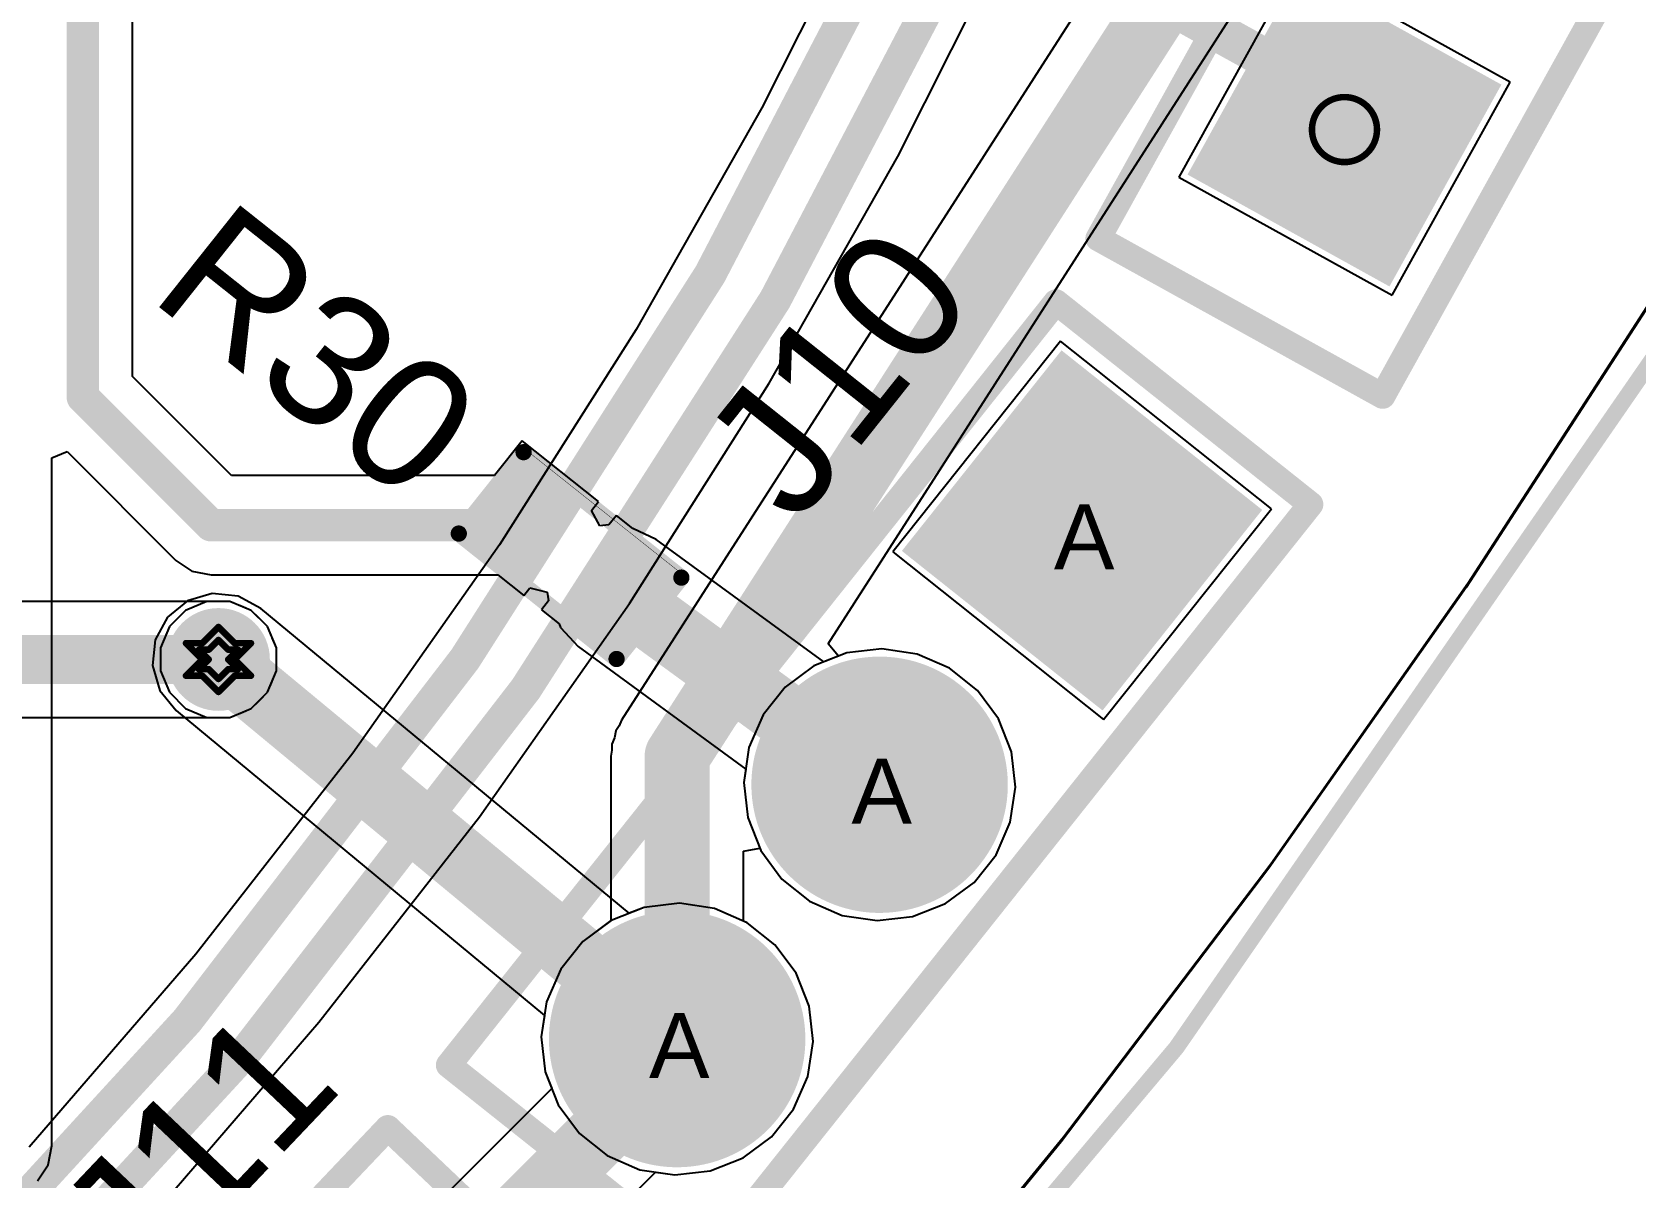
# Model space of a CAD drawing. Header units: inches. Extents: x -2.7 to 10.9, y -2.9 to 7.4.
# Drawn here: x 1.917 to 2.4101, y -1.772 to -1.4194 of the extents above; entities that cross this region are included whole.
import ezdxf

# ---------------------------------------------------------------- set-up
doc = ezdxf.new("R2010")
doc.units = ezdxf.units.IN
doc.header["$MEASUREMENT"] = 0
for name, color, linetype in [('Board Outline', 216, 'Continuous'), ('Bottom Layer', 5, 'Continuous'), ('Bottom Solder', 6, 'Continuous'), ('Drill Drawing', 1, 'Continuous'), ('Layer 2', 16, 'Continuous'), ('Layer 3', 76, 'Continuous'), ('Multi-Layer', 9, 'Continuous'), ('Pad Holes', 156, 'Continuous'), ('Top Layer', 1, 'Continuous'), ('Top Overlay', 2, 'Continuous'), ('Top Paste', 8, 'Continuous'), ('Top Solder', 216, 'Continuous'), ('Via Holes', 16, 'Continuous')]:
    doc.layers.add(name, color=color, linetype=linetype)
doc.styles.add('Arial', font='', dxfattribs={"height": 0.2})
doc.styles.get('Arial').set_extended_font_data('Arial')

# ---------------------------------------------------------------- blocks, each defined once
blk = doc.blocks.new('HDR1X4_F______2')
at = {"layer": 'Bottom Layer'}
blk.add_hatch(color=5, dxfattribs=at).paths.add_polyline_path([(-0.1815, 0.0315), (-0.1185, 0.0315), (-0.1185, -0.0315), (-0.1815, -0.0315)])
h = blk.add_hatch(color=5, dxfattribs=at)
edge = h.paths.add_edge_path()
edge.add_arc((-0.05, 0), 0.0315, 0, 360)
h = blk.add_hatch(color=5, dxfattribs=at)
edge = h.paths.add_edge_path()
edge.add_arc((0.05, 0), 0.0315, 0, 360)
h = blk.add_hatch(color=5, dxfattribs=at)
edge = h.paths.add_edge_path()
edge.add_arc((0.15, 0), 0.0315, 0, 360)
at = {"layer": 'Bottom Solder'}
blk.add_hatch(color=6, dxfattribs=at).paths.add_polyline_path([(-0.1855, 0.0355), (-0.1145, 0.0355), (-0.1145, -0.0355), (-0.1855, -0.0355)])
h = blk.add_hatch(color=6, dxfattribs=at)
edge = h.paths.add_edge_path()
edge.add_arc((-0.05, 0), 0.0355, 0, 360)
h = blk.add_hatch(color=6, dxfattribs=at)
edge = h.paths.add_edge_path()
edge.add_arc((0.05, 0), 0.0355, 0, 360)
h = blk.add_hatch(color=6, dxfattribs=at)
edge = h.paths.add_edge_path()
edge.add_arc((0.15, 0), 0.0355, 0, 360)
at = {"layer": 'Layer 2'}
blk.add_hatch(color=16, dxfattribs=at).paths.add_polyline_path([(-0.1815, 0.0315), (-0.1185, 0.0315), (-0.1185, -0.0315), (-0.1815, -0.0315)])
h = blk.add_hatch(color=16, dxfattribs=at)
edge = h.paths.add_edge_path()
edge.add_arc((-0.05, 0), 0.0315, 0, 360)
h = blk.add_hatch(color=16, dxfattribs=at)
edge = h.paths.add_edge_path()
edge.add_arc((0.05, 0), 0.0315, 0, 360)
h = blk.add_hatch(color=16, dxfattribs=at)
edge = h.paths.add_edge_path()
edge.add_arc((0.15, 0), 0.0315, 0, 360)
at = {"layer": 'Layer 3'}
blk.add_hatch(color=76, dxfattribs=at).paths.add_polyline_path([(-0.1815, 0.0315), (-0.1185, 0.0315), (-0.1185, -0.0315), (-0.1815, -0.0315)])
h = blk.add_hatch(color=76, dxfattribs=at)
edge = h.paths.add_edge_path()
edge.add_arc((-0.05, 0), 0.0315, 0, 360)
h = blk.add_hatch(color=76, dxfattribs=at)
edge = h.paths.add_edge_path()
edge.add_arc((0.05, 0), 0.0315, 0, 360)
h = blk.add_hatch(color=76, dxfattribs=at)
edge = h.paths.add_edge_path()
edge.add_arc((0.15, 0), 0.0315, 0, 360)
at = {"layer": 'Multi-Layer'}
blk.add_hatch(color=9, dxfattribs=at).paths.add_polyline_path([(-0.1815, 0.0315), (-0.1185, 0.0315), (-0.1185, -0.0315), (-0.1815, -0.0315)])
h = blk.add_hatch(color=9, dxfattribs=at)
edge = h.paths.add_edge_path()
edge.add_arc((-0.05, 0), 0.0315, 0, 360)
h = blk.add_hatch(color=9, dxfattribs=at)
edge = h.paths.add_edge_path()
edge.add_arc((0.05, 0), 0.0315, 0, 360)
h = blk.add_hatch(color=9, dxfattribs=at)
edge = h.paths.add_edge_path()
edge.add_arc((0.15, 0), 0.0315, 0, 360)
at = {"layer": 'Pad Holes'}
h = blk.add_hatch(color=7, dxfattribs=at)
edge = h.paths.add_edge_path()
edge.add_arc((-0.15, 0), 0.0187, 0, 360)
h = blk.add_hatch(color=7, dxfattribs=at)
edge = h.paths.add_edge_path()
edge.add_arc((-0.05, 0), 0.0187, 0, 360)
h = blk.add_hatch(color=7, dxfattribs=at)
edge = h.paths.add_edge_path()
edge.add_arc((0.05, 0), 0.0187, 0, 360)
h = blk.add_hatch(color=7, dxfattribs=at)
edge = h.paths.add_edge_path()
edge.add_arc((0.15, 0), 0.0187, 0, 360)
at = {"layer": 'Top Layer'}
blk.add_hatch(color=1, dxfattribs=at).paths.add_polyline_path([(-0.1815, 0.0315), (-0.1185, 0.0315), (-0.1185, -0.0315), (-0.1815, -0.0315)])
h = blk.add_hatch(color=1, dxfattribs=at)
edge = h.paths.add_edge_path()
edge.add_arc((-0.05, 0), 0.0315, 0, 360)
h = blk.add_hatch(color=1, dxfattribs=at)
edge = h.paths.add_edge_path()
edge.add_arc((0.05, 0), 0.0315, 0, 360)
h = blk.add_hatch(color=1, dxfattribs=at)
edge = h.paths.add_edge_path()
edge.add_arc((0.15, 0), 0.0315, 0, 360)
at = {"layer": 'Top Solder'}
blk.add_hatch(color=216, dxfattribs=at).paths.add_polyline_path([(-0.1855, 0.0355), (-0.1145, 0.0355), (-0.1145, -0.0355), (-0.1855, -0.0355)])
h = blk.add_hatch(color=216, dxfattribs=at)
edge = h.paths.add_edge_path()
edge.add_arc((-0.05, 0), 0.0355, 0, 360)
h = blk.add_hatch(color=216, dxfattribs=at)
edge = h.paths.add_edge_path()
edge.add_arc((0.05, 0), 0.0355, 0, 360)
h = blk.add_hatch(color=216, dxfattribs=at)
edge = h.paths.add_edge_path()
edge.add_arc((0.15, 0), 0.0355, 0, 360)
at = {"layer": 'Top Overlay'}
for points in [[(-0.216, 0.05, 0.00787, 0.00787, 0), (-0.216, -0.05, 0.00787, 0.00787, 0)], [(-0.216, 0.05, 0.00787, 0.00787, 0), (0.211, 0.05, 0.00787, 0.00787, 0)], [(0.211, 0.05, 0.00787, 0.00787, 0), (0.211, -0.05, 0.00787, 0.00787, 0)], [(-0.216, -0.05, 0.00787, 0.00787, 0), (0.211, -0.05, 0.00787, 0.00787, 0)]]:
    blk.add_lwpolyline(points, format="xyseb", dxfattribs=at)
for points in [[(-0.21797, 0.05, 0.00394, 0.00394, 1), (-0.21403, 0.05, 0.00394, 0.00394, 1)], [(-0.21797, 0.05, 0.00394, 0.00394, 1), (-0.21403, 0.05, 0.00394, 0.00394, 1)], [(0.20903, 0.05, 0.00394, 0.00394, 1), (0.21297, 0.05, 0.00394, 0.00394, 1)], [(0.20903, 0.05, 0.00394, 0.00394, 1), (0.21297, 0.05, 0.00394, 0.00394, 1)], [(-0.21797, -0.05, 0.00394, 0.00394, 1), (-0.21403, -0.05, 0.00394, 0.00394, 1)], [(-0.21797, -0.05, 0.00394, 0.00394, 1), (-0.21403, -0.05, 0.00394, 0.00394, 1)], [(0.20903, -0.05, 0.00394, 0.00394, 1), (0.21297, -0.05, 0.00394, 0.00394, 1)], [(0.20903, -0.05, 0.00394, 0.00394, 1), (0.21297, -0.05, 0.00394, 0.00394, 1)]]:
    blk.add_lwpolyline(points, format="xyseb", close=True, dxfattribs=at)
blk = doc.blocks.new('R___0402_185')
at = {"layer": 'Top Layer'}
for points in [[(-0.0275, -0.0125), (-0.0275, 0.0125), (-0.0095, 0.0125), (-0.0095, -0.0125)], [(0.0095, -0.0125), (0.0095, 0.0125), (0.0275, 0.0125), (0.0275, -0.0125)]]:
    blk.add_hatch(color=1, dxfattribs=at).paths.add_polyline_path(points)
at = {"layer": 'Top Paste'}
for points in [[(-0.0275, -0.0125), (-0.0275, 0.0125), (-0.0095, 0.0125), (-0.0095, -0.0125)], [(0.0095, -0.0125), (0.0095, 0.0125), (0.0275, 0.0125), (0.0275, -0.0125)]]:
    blk.add_hatch(color=8, dxfattribs=at).paths.add_polyline_path(points)
at = {"layer": 'Top Solder'}
for points in [[(-0.02967, -0.01467), (-0.02967, 0.01467), (-0.00733, 0.01467), (-0.00733, -0.01467)], [(0.00733, -0.01467), (0.00733, 0.01467), (0.02967, 0.01467), (0.02967, -0.01467)]]:
    blk.add_hatch(color=216, dxfattribs=at).paths.add_polyline_path(points)
at = {"layer": 'Top Overlay'}
for points in [[(0.031, 0.016, 0.005, 0.005, 0), (-0.031, 0.016, 0.005, 0.005, 0)], [(-0.031, 0.016, 0.005, 0.005, 0), (-0.031, -0.016, 0.005, 0.005, 0)], [(0.031, 0.016, 0.005, 0.005, 0), (0.031, -0.016, 0.005, 0.005, 0)], [(0.031, -0.016, 0.005, 0.005, 0), (-0.031, -0.016, 0.005, 0.005, 0)], [(0.032, -0.017, 0.000127, 0.000127, 0), (-0.032, -0.017, 0.000127, 0.000127, 0)]]:
    blk.add_lwpolyline(points, format="xyseb", dxfattribs=at)
for points in [[(-0.03225, 0.016, 0.0025, 0.0025, 1), (-0.02975, 0.016, 0.0025, 0.0025, 1)], [(-0.03225, 0.016, 0.0025, 0.0025, 1), (-0.02975, 0.016, 0.0025, 0.0025, 1)], [(0.02975, 0.016, 0.0025, 0.0025, 1), (0.03225, 0.016, 0.0025, 0.0025, 1)], [(0.02975, 0.016, 0.0025, 0.0025, 1), (0.03225, 0.016, 0.0025, 0.0025, 1)], [(-0.03225, -0.016, 0.0025, 0.0025, 1), (-0.02975, -0.016, 0.0025, 0.0025, 1)], [(-0.03225, -0.016, 0.0025, 0.0025, 1), (-0.02975, -0.016, 0.0025, 0.0025, 1)], [(0.02975, -0.016, 0.0025, 0.0025, 1), (0.03225, -0.016, 0.0025, 0.0025, 1)], [(0.02975, -0.016, 0.0025, 0.0025, 1), (0.03225, -0.016, 0.0025, 0.0025, 1)], [(-0.03203, -0.017, 0.0000635, 0.0000635, 1), (-0.03197, -0.017, 0.0000635, 0.0000635, 1)], [(0.03197, -0.017, 0.0000635, 0.0000635, 1), (0.03203, -0.017, 0.0000635, 0.0000635, 1)]]:
    blk.add_lwpolyline(points, format="xyseb", close=True, dxfattribs=at)
blk = doc.blocks.new('HDR1X3__242')
at = {"layer": 'Bottom Layer'}
blk.add_hatch(color=5, dxfattribs=at).paths.add_polyline_path([(-0.03543, 0.03543), (0.03543, 0.03543), (0.03543, -0.03543), (-0.03543, -0.03543)])
h = blk.add_hatch(color=5, dxfattribs=at)
edge = h.paths.add_edge_path()
edge.add_arc((0.1, 0), 0.03543, 0, 360)
h = blk.add_hatch(color=5, dxfattribs=at)
edge = h.paths.add_edge_path()
edge.add_arc((0.2, 0), 0.03543, 0, 360)
at = {"layer": 'Bottom Solder'}
blk.add_hatch(color=6, dxfattribs=at).paths.add_polyline_path([(-0.03943, 0.03943), (0.03943, 0.03943), (0.03943, -0.03943), (-0.03943, -0.03943)])
h = blk.add_hatch(color=6, dxfattribs=at)
edge = h.paths.add_edge_path()
edge.add_arc((0.1, 0), 0.03943, 0, 360)
h = blk.add_hatch(color=6, dxfattribs=at)
edge = h.paths.add_edge_path()
edge.add_arc((0.2, 0), 0.03943, 0, 360)
at = {"layer": 'Layer 2'}
blk.add_hatch(color=16, dxfattribs=at).paths.add_polyline_path([(-0.03543, 0.03543), (0.03543, 0.03543), (0.03543, -0.03543), (-0.03543, -0.03543)])
h = blk.add_hatch(color=16, dxfattribs=at)
edge = h.paths.add_edge_path()
edge.add_arc((0.1, 0), 0.03543, 0, 360)
h = blk.add_hatch(color=16, dxfattribs=at)
edge = h.paths.add_edge_path()
edge.add_arc((0.2, 0), 0.03543, 0, 360)
at = {"layer": 'Layer 3'}
blk.add_hatch(color=76, dxfattribs=at).paths.add_polyline_path([(-0.03543, 0.03543), (0.03543, 0.03543), (0.03543, -0.03543), (-0.03543, -0.03543)])
h = blk.add_hatch(color=76, dxfattribs=at)
edge = h.paths.add_edge_path()
edge.add_arc((0.1, 0), 0.03543, 0, 360)
h = blk.add_hatch(color=76, dxfattribs=at)
edge = h.paths.add_edge_path()
edge.add_arc((0.2, 0), 0.03543, 0, 360)
at = {"layer": 'Multi-Layer'}
blk.add_hatch(color=9, dxfattribs=at).paths.add_polyline_path([(-0.03543, 0.03543), (0.03543, 0.03543), (0.03543, -0.03543), (-0.03543, -0.03543)])
h = blk.add_hatch(color=9, dxfattribs=at)
edge = h.paths.add_edge_path()
edge.add_arc((0.1, 0), 0.03543, 0, 360)
h = blk.add_hatch(color=9, dxfattribs=at)
edge = h.paths.add_edge_path()
edge.add_arc((0.2, 0), 0.03543, 0, 360)
at = {"layer": 'Pad Holes'}
h = blk.add_hatch(color=7, dxfattribs=at)
edge = h.paths.add_edge_path()
edge.add_arc((0, 0), 0.02008, 0, 360)
h = blk.add_hatch(color=7, dxfattribs=at)
edge = h.paths.add_edge_path()
edge.add_arc((0.1, 0), 0.02008, 0, 360)
h = blk.add_hatch(color=7, dxfattribs=at)
edge = h.paths.add_edge_path()
edge.add_arc((0.2, 0), 0.02008, 0, 360)
at = {"layer": 'Top Layer'}
blk.add_hatch(color=1, dxfattribs=at).paths.add_polyline_path([(-0.03543, 0.03543), (0.03543, 0.03543), (0.03543, -0.03543), (-0.03543, -0.03543)])
h = blk.add_hatch(color=1, dxfattribs=at)
edge = h.paths.add_edge_path()
edge.add_arc((0.1, 0), 0.03543, 0, 360)
h = blk.add_hatch(color=1, dxfattribs=at)
edge = h.paths.add_edge_path()
edge.add_arc((0.2, 0), 0.03543, 0, 360)
at = {"layer": 'Top Solder'}
blk.add_hatch(color=216, dxfattribs=at).paths.add_polyline_path([(-0.03943, 0.03943), (0.03943, 0.03943), (0.03943, -0.03943), (-0.03943, -0.03943)])
h = blk.add_hatch(color=216, dxfattribs=at)
edge = h.paths.add_edge_path()
edge.add_arc((0.1, 0), 0.03943, 0, 360)
h = blk.add_hatch(color=216, dxfattribs=at)
edge = h.paths.add_edge_path()
edge.add_arc((0.2, 0), 0.03943, 0, 360)
at = {"layer": 'Top Overlay'}
for points in [[(-0.05, 0.05, 0.00787, 0.00787, 0), (0.25, 0.05, 0.00787, 0.00787, 0)], [(-0.05, 0.05, 0.00787, 0.00787, 0), (-0.05, -0.05, 0.00787, 0.00787, 0)], [(0.25, 0.05, 0.00787, 0.00787, 0), (0.25, -0.05, 0.00787, 0.00787, 0)], [(-0.05, -0.05, 0.00787, 0.00787, 0), (0.25, -0.05, 0.00787, 0.00787, 0)]]:
    blk.add_lwpolyline(points, format="xyseb", dxfattribs=at)
for points in [[(-0.05197, 0.05, 0.00394, 0.00394, 1), (-0.04803, 0.05, 0.00394, 0.00394, 1)], [(-0.05197, 0.05, 0.00394, 0.00394, 1), (-0.04803, 0.05, 0.00394, 0.00394, 1)], [(0.24803, 0.05, 0.00394, 0.00394, 1), (0.25197, 0.05, 0.00394, 0.00394, 1)], [(0.24803, 0.05, 0.00394, 0.00394, 1), (0.25197, 0.05, 0.00394, 0.00394, 1)], [(-0.05197, -0.05, 0.00394, 0.00394, 1), (-0.04803, -0.05, 0.00394, 0.00394, 1)], [(-0.05197, -0.05, 0.00394, 0.00394, 1), (-0.04803, -0.05, 0.00394, 0.00394, 1)], [(0.24803, -0.05, 0.00394, 0.00394, 1), (0.25197, -0.05, 0.00394, 0.00394, 1)], [(0.24803, -0.05, 0.00394, 0.00394, 1), (0.25197, -0.05, 0.00394, 0.00394, 1)]]:
    blk.add_lwpolyline(points, format="xyseb", close=True, dxfattribs=at)
blk = doc.blocks.new('HDR1X3__243')
at = {"layer": 'Bottom Layer'}
blk.add_hatch(color=5, dxfattribs=at).paths.add_polyline_path([(-0.03543, 0.03543), (0.03543, 0.03543), (0.03543, -0.03543), (-0.03543, -0.03543)])
h = blk.add_hatch(color=5, dxfattribs=at)
edge = h.paths.add_edge_path()
edge.add_arc((0.1, 0), 0.03543, 0, 360)
h = blk.add_hatch(color=5, dxfattribs=at)
edge = h.paths.add_edge_path()
edge.add_arc((0.2, 0), 0.03543, 0, 360)
at = {"layer": 'Bottom Solder'}
blk.add_hatch(color=6, dxfattribs=at).paths.add_polyline_path([(-0.03943, 0.03943), (0.03943, 0.03943), (0.03943, -0.03943), (-0.03943, -0.03943)])
h = blk.add_hatch(color=6, dxfattribs=at)
edge = h.paths.add_edge_path()
edge.add_arc((0.1, 0), 0.03943, 0, 360)
h = blk.add_hatch(color=6, dxfattribs=at)
edge = h.paths.add_edge_path()
edge.add_arc((0.2, 0), 0.03943, 0, 360)
at = {"layer": 'Layer 2'}
blk.add_hatch(color=16, dxfattribs=at).paths.add_polyline_path([(-0.03543, 0.03543), (0.03543, 0.03543), (0.03543, -0.03543), (-0.03543, -0.03543)])
h = blk.add_hatch(color=16, dxfattribs=at)
edge = h.paths.add_edge_path()
edge.add_arc((0.1, 0), 0.03543, 0, 360)
h = blk.add_hatch(color=16, dxfattribs=at)
edge = h.paths.add_edge_path()
edge.add_arc((0.2, 0), 0.03543, 0, 360)
at = {"layer": 'Layer 3'}
blk.add_hatch(color=76, dxfattribs=at).paths.add_polyline_path([(-0.03543, 0.03543), (0.03543, 0.03543), (0.03543, -0.03543), (-0.03543, -0.03543)])
h = blk.add_hatch(color=76, dxfattribs=at)
edge = h.paths.add_edge_path()
edge.add_arc((0.1, 0), 0.03543, 0, 360)
h = blk.add_hatch(color=76, dxfattribs=at)
edge = h.paths.add_edge_path()
edge.add_arc((0.2, 0), 0.03543, 0, 360)
at = {"layer": 'Multi-Layer'}
blk.add_hatch(color=9, dxfattribs=at).paths.add_polyline_path([(-0.03543, 0.03543), (0.03543, 0.03543), (0.03543, -0.03543), (-0.03543, -0.03543)])
h = blk.add_hatch(color=9, dxfattribs=at)
edge = h.paths.add_edge_path()
edge.add_arc((0.1, 0), 0.03543, 0, 360)
h = blk.add_hatch(color=9, dxfattribs=at)
edge = h.paths.add_edge_path()
edge.add_arc((0.2, 0), 0.03543, 0, 360)
at = {"layer": 'Pad Holes'}
h = blk.add_hatch(color=7, dxfattribs=at)
edge = h.paths.add_edge_path()
edge.add_arc((0, 0), 0.02008, 0, 360)
h = blk.add_hatch(color=7, dxfattribs=at)
edge = h.paths.add_edge_path()
edge.add_arc((0.1, 0), 0.02008, 0, 360)
h = blk.add_hatch(color=7, dxfattribs=at)
edge = h.paths.add_edge_path()
edge.add_arc((0.2, 0), 0.02008, 0, 360)
at = {"layer": 'Top Layer'}
blk.add_hatch(color=1, dxfattribs=at).paths.add_polyline_path([(-0.03543, 0.03543), (0.03543, 0.03543), (0.03543, -0.03543), (-0.03543, -0.03543)])
h = blk.add_hatch(color=1, dxfattribs=at)
edge = h.paths.add_edge_path()
edge.add_arc((0.1, 0), 0.03543, 0, 360)
h = blk.add_hatch(color=1, dxfattribs=at)
edge = h.paths.add_edge_path()
edge.add_arc((0.2, 0), 0.03543, 0, 360)
at = {"layer": 'Top Solder'}
blk.add_hatch(color=216, dxfattribs=at).paths.add_polyline_path([(-0.03943, 0.03943), (0.03943, 0.03943), (0.03943, -0.03943), (-0.03943, -0.03943)])
h = blk.add_hatch(color=216, dxfattribs=at)
edge = h.paths.add_edge_path()
edge.add_arc((0.1, 0), 0.03943, 0, 360)
h = blk.add_hatch(color=216, dxfattribs=at)
edge = h.paths.add_edge_path()
edge.add_arc((0.2, 0), 0.03943, 0, 360)
at = {"layer": 'Top Overlay'}
for points in [[(0.25, 0.05, 0.00787, 0.00787, 0), (-0.05, 0.05, 0.00787, 0.00787, 0)], [(-0.05, -0.05, 0.00787, 0.00787, 0), (-0.05, 0.05, 0.00787, 0.00787, 0)], [(0.25, -0.05, 0.00787, 0.00787, 0), (0.25, 0.05, 0.00787, 0.00787, 0)], [(0.25, -0.05, 0.00787, 0.00787, 0), (-0.05, -0.05, 0.00787, 0.00787, 0)]]:
    blk.add_lwpolyline(points, format="xyseb", dxfattribs=at)
for points in [[(-0.05197, 0.05, 0.00394, 0.00394, 1), (-0.04803, 0.05, 0.00394, 0.00394, 1)], [(-0.05197, 0.05, 0.00394, 0.00394, 1), (-0.04803, 0.05, 0.00394, 0.00394, 1)], [(0.24803, 0.05, 0.00394, 0.00394, 1), (0.25197, 0.05, 0.00394, 0.00394, 1)], [(0.24803, 0.05, 0.00394, 0.00394, 1), (0.25197, 0.05, 0.00394, 0.00394, 1)], [(-0.05197, -0.05, 0.00394, 0.00394, 1), (-0.04803, -0.05, 0.00394, 0.00394, 1)], [(-0.05197, -0.05, 0.00394, 0.00394, 1), (-0.04803, -0.05, 0.00394, 0.00394, 1)], [(0.24803, -0.05, 0.00394, 0.00394, 1), (0.25197, -0.05, 0.00394, 0.00394, 1)], [(0.24803, -0.05, 0.00394, 0.00394, 1), (0.25197, -0.05, 0.00394, 0.00394, 1)]]:
    blk.add_lwpolyline(points, format="xyseb", close=True, dxfattribs=at)

msp = doc.modelspace()

# ---------------------------------------------------------------- hatches: boundary and pattern name
at = {"layer": 'Bottom Layer'}
h = msp.add_hatch(color=5, dxfattribs=at)
edge = h.paths.add_edge_path()
edge.add_arc((1.97427, -1.61249), 0.01181, 0, 360)
at = {"layer": 'Bottom Solder'}
h = msp.add_hatch(color=6, dxfattribs=at)
edge = h.paths.add_edge_path()
edge.add_arc((1.97427, -1.61249), 0.01581, 0, 360)
at = {"layer": 'Layer 2'}
h = msp.add_hatch(color=16, dxfattribs=at)
edge = h.paths.add_edge_path()
edge.add_arc((1.97427, -1.61249), 0.01181, 0, 360)
at = {"layer": 'Layer 3'}
h = msp.add_hatch(color=76, dxfattribs=at)
edge = h.paths.add_edge_path()
edge.add_arc((1.97427, -1.61249), 0.01181, 0, 360)
at = {"layer": 'Top Layer'}
h = msp.add_hatch(color=1, dxfattribs=at)
edge = h.paths.add_edge_path()
edge.add_arc((1.97427, -1.61249), 0.01181, 0, 360)
at = {"layer": 'Top Solder'}
h = msp.add_hatch(color=216, dxfattribs=at)
edge = h.paths.add_edge_path()
edge.add_arc((1.97427, -1.61249), 0.01581, 0, 360)
at = {"layer": 'Via Holes'}
h = msp.add_hatch(color=7, dxfattribs=at)
edge = h.paths.add_edge_path()
edge.add_arc((1.97427, -1.61249), 0.00591, 0, 360)

# ---------------------------------------------------------------- linework, layer by layer
at = {"layer": 'Board Outline'}
msp.add_lwpolyline([(2.84412, -0.24125, 0.005, 0.005, -0.741893), (-2.49969, -1.37795, 0.005, 0.005, 0)], format="xyseb", dxfattribs=at)
at = {"layer": 'Bottom Layer'}
for p, q in [((2.37781, -1.19547), (2.09816, -1.6312)), ((2.16174, -1.60764), (2.32889, -1.3472)), ((2.17659, -1.37269), (2.14133, -1.44273)), ((2.18316, -1.45774), (2.21922, -1.3861)), ((2.14133, -1.44273), (2.10268, -1.51096)), ((2.14362, -1.52753), (2.18316, -1.45774)), ((2.41575, -1.5005), (2.35844, -1.58907)), ((2.10268, -1.51096), (2.06073, -1.57721)), ((2.10071, -1.59529), (2.14362, -1.52753)), ((2.06073, -1.57721), (2.01557, -1.64132)), ((2.35844, -1.58907), (2.29786, -1.67545)), ((1.97427, -1.59465), (1.89397, -1.59465)), ((1.97443, -1.59468), (1.97427, -1.59465)), ((1.97781, -1.59468), (1.97443, -1.59468)), ((1.98094, -1.59597), (1.97781, -1.59468)), ((1.9811, -1.59601), (1.98094, -1.59597)), ((1.98123, -1.5961), (1.9811, -1.59601)), ((1.98436, -1.59739), (1.98123, -1.5961)), ((1.98675, -1.59978), (1.98436, -1.59739)), ((2.05453, -1.66087), (2.10071, -1.59529)), ((1.98689, -1.59987), (1.98675, -1.59978)), ((1.98698, -1.60001), (1.98689, -1.59987)), ((1.98937, -1.6024), (1.98698, -1.60001)), ((1.99066, -1.60553), (1.98937, -1.6024)), ((1.99075, -1.60566), (1.99066, -1.60553)), ((1.99079, -1.60582), (1.99075, -1.60566)), ((1.99208, -1.60895), (1.99079, -1.60582)), ((2.16491, -1.6115), (2.16174, -1.60764)), ((1.99208, -1.61233), (1.99208, -1.60895)), ((1.99211, -1.61249), (1.99208, -1.61233)), ((1.99208, -1.61265), (1.99211, -1.61249)), ((1.99208, -1.61603), (1.99208, -1.61265)), ((2.16746, -1.6105), (2.16491, -1.6115)), ((2.1783, -1.60926), (2.16746, -1.6105)), ((2.18909, -1.61087), (2.1783, -1.60926)), ((2.19909, -1.61522), (2.18909, -1.61087)), ((1.99079, -1.61916), (1.99208, -1.61603)), ((2.20763, -1.62202), (2.19909, -1.61522)), ((1.98698, -1.62497), (1.98937, -1.62258)), ((1.98937, -1.62258), (1.99066, -1.61945)), ((1.99066, -1.61945), (1.99075, -1.61932)), ((1.99075, -1.61932), (1.99079, -1.61916)), ((2.21412, -1.63078), (2.20763, -1.62202)), ((1.98436, -1.62759), (1.98675, -1.6252)), ((1.98675, -1.6252), (1.98689, -1.62511)), ((1.98689, -1.62511), (1.98698, -1.62497)), ((1.88658, -1.63033), (1.97427, -1.63033)), ((1.97427, -1.63033), (1.97443, -1.6303)), ((1.97443, -1.6303), (1.97781, -1.6303)), ((1.97781, -1.6303), (1.98094, -1.62901)), ((1.98094, -1.62901), (1.9811, -1.62897)), ((1.9811, -1.62897), (1.98123, -1.62888)), ((1.98123, -1.62888), (1.98436, -1.62759)), ((2.09816, -1.6312), (2.09749, -1.63289)), ((2.21812, -1.64094), (2.21412, -1.63078)), ((2.09605, -1.63656), (2.09525, -1.6386)), ((2.09648, -1.63441), (2.09605, -1.63656)), ((2.09749, -1.63289), (2.09648, -1.63441)), ((2.01557, -1.64132), (1.96733, -1.70314)), ((2.09528, -1.64042), (2.09493, -1.64221)), ((2.09493, -1.64221), (2.09493, -1.69285)), ((2.09525, -1.6386), (2.09528, -1.64042)), ((2.21935, -1.65177), (2.21812, -1.64094)), ((2.21774, -1.66256), (2.21935, -1.65177)), ((2.00518, -1.7241), (2.05453, -1.66087)), ((2.21339, -1.67257), (2.21774, -1.66256)), ((2.13571, -1.67147), (2.14071, -1.67052)), ((2.13571, -1.69299), (2.13571, -1.67147)), ((2.14071, -1.67052), (2.14102, -1.67131)), ((2.14102, -1.67131), (2.14751, -1.68008)), ((2.2066, -1.68111), (2.21339, -1.67257)), ((2.29786, -1.67545), (2.23411, -1.7595)), ((2.14751, -1.68008), (2.15605, -1.68687)), ((2.19783, -1.6876), (2.2066, -1.68111)), ((2.15605, -1.68687), (2.16605, -1.69122)), ((2.16605, -1.69122), (2.17684, -1.69283)), ((2.17684, -1.69283), (2.18768, -1.69159)), ((2.18768, -1.69159), (2.19783, -1.6876)), ((2.09493, -1.69285), (2.08629, -1.69924)), ((2.13684, -1.69348), (2.13571, -1.69299)), ((2.14538, -1.70028), (2.13684, -1.69348)), ((2.08629, -1.69924), (2.0795, -1.70778)), ((2.15187, -1.70905), (2.14538, -1.70028)), ((1.96733, -1.70314), (1.91611, -1.76252)), ((2.0795, -1.70778), (2.07515, -1.71779)), ((2.15587, -1.7192), (2.15187, -1.70905)), ((2.07515, -1.71779), (2.07353, -1.72858)), ((2.1571, -1.73004), (2.15587, -1.7192)), ((1.9528, -1.78483), (2.00518, -1.7241)), ((2.07353, -1.72858), (2.07477, -1.73942)), ((2.15549, -1.74083), (2.1571, -1.73004)), ((2.07477, -1.73942), (2.07877, -1.74957)), ((2.15114, -1.75083), (2.15549, -1.74083)), ((2.07877, -1.74957), (2.08526, -1.75834)), ((2.14435, -1.75937), (2.15114, -1.75083)), ((2.08526, -1.75834), (2.09379, -1.76513)), ((2.13558, -1.76586), (2.14435, -1.75937)), ((2.23411, -1.7595), (2.16726, -1.84113)), ((2.09379, -1.76513), (2.1038, -1.76948)), ((2.1038, -1.76948), (2.11459, -1.77109)), ((2.11459, -1.77109), (2.12543, -1.76986)), ((2.12543, -1.76986), (2.13558, -1.76586))]:
    msp.add_line(p, q, dxfattribs=at)
for points in [[(2.341, -0.6896, 0.01, 0.01, -0.198921), (1.86979, -1.82714, 0.01, 0.01, 0)], [(2.36462, -0.68742, 0.01, 0.01, -0.199778), (1.88553, -1.83861, 0.01, 0.01, 0)], [(2.11532, -1.64221, 0.02, 0.02, 0), (2.39497, -1.20649, 0.02, 0.02, 0)], [(1.88658, -1.61249, 0.015, 0.015, 0), (1.97427, -1.61249, 0.015, 0.015, 0)], [(2.11532, -1.72931, 0.02, 0.02, 0), (2.11532, -1.64221, 0.02, 0.02, 0)]]:
    msp.add_lwpolyline(points, format="xyseb", dxfattribs=at)
for points in [[(1.97052, -1.61249, 0.0075, 0.0075, 1), (1.97802, -1.61249, 0.0075, 0.0075, 1)], [(2.11032, -1.64221, 0.01, 0.01, 1), (2.12032, -1.64221, 0.01, 0.01, 1)], [(2.11032, -1.64221, 0.01, 0.01, 1), (2.12032, -1.64221, 0.01, 0.01, 1)], [(2.11032, -1.72931, 0.01, 0.01, 1), (2.12032, -1.72931, 0.01, 0.01, 1)]]:
    msp.add_lwpolyline(points, format="xyseb", close=True, dxfattribs=at)
at = {"layer": 'Drill Drawing'}
for points in [[(2.33052, -1.44946, 0.002, 0.002, 1), (2.31052, -1.44946, 0.002, 0.002, 1)], [(2.31002, -1.44946, 0.001, 0.001, 1), (2.31102, -1.44946, 0.001, 0.001, 1)], [(2.33002, -1.44946, 0.001, 0.001, 1), (2.33102, -1.44946, 0.001, 0.001, 1)], [(1.97377, -1.60249, 0.001, 0.001, 1), (1.97477, -1.60249, 0.001, 0.001, 1)], [(1.97377, -1.60249, 0.001, 0.001, 1), (1.97477, -1.60249, 0.001, 0.001, 1)], [(1.96377, -1.60749, 0.001, 0.001, 1), (1.96477, -1.60749, 0.001, 0.001, 1)], [(1.96377, -1.60749, 0.001, 0.001, 1), (1.96477, -1.60749, 0.001, 0.001, 1)], [(1.96877, -1.60749, 0.001, 0.001, 1), (1.96977, -1.60749, 0.001, 0.001, 1)], [(1.96877, -1.60749, 0.001, 0.001, 1), (1.96977, -1.60749, 0.001, 0.001, 1)], [(1.97377, -1.60649, 0.001, 0.001, 1), (1.97477, -1.60649, 0.001, 0.001, 1)], [(1.97377, -1.60649, 0.001, 0.001, 1), (1.97477, -1.60649, 0.001, 0.001, 1)], [(1.97877, -1.60749, 0.001, 0.001, 1), (1.97977, -1.60749, 0.001, 0.001, 1)], [(1.97877, -1.60749, 0.001, 0.001, 1), (1.97977, -1.60749, 0.001, 0.001, 1)], [(1.98377, -1.60749, 0.001, 0.001, 1), (1.98477, -1.60749, 0.001, 0.001, 1)], [(1.98377, -1.60749, 0.001, 0.001, 1), (1.98477, -1.60749, 0.001, 0.001, 1)], [(1.96777, -1.60949, 0.001, 0.001, 1), (1.96877, -1.60949, 0.001, 0.001, 1)], [(1.96777, -1.60949, 0.001, 0.001, 1), (1.96877, -1.60949, 0.001, 0.001, 1)], [(1.96877, -1.61249, 0.001, 0.001, 1), (1.96977, -1.61249, 0.001, 0.001, 1)], [(1.96877, -1.61249, 0.001, 0.001, 1), (1.96977, -1.61249, 0.001, 0.001, 1)], [(1.97077, -1.60949, 0.001, 0.001, 1), (1.97177, -1.60949, 0.001, 0.001, 1)], [(1.97077, -1.60949, 0.001, 0.001, 1), (1.97177, -1.60949, 0.001, 0.001, 1)], [(1.97077, -1.61249, 0.001, 0.001, 1), (1.97177, -1.61249, 0.001, 0.001, 1)], [(1.97077, -1.61249, 0.001, 0.001, 1), (1.97177, -1.61249, 0.001, 0.001, 1)], [(1.97677, -1.60949, 0.001, 0.001, 1), (1.97777, -1.60949, 0.001, 0.001, 1)], [(1.97677, -1.60949, 0.001, 0.001, 1), (1.97777, -1.60949, 0.001, 0.001, 1)], [(1.97677, -1.61249, 0.001, 0.001, 1), (1.97777, -1.61249, 0.001, 0.001, 1)], [(1.97677, -1.61249, 0.001, 0.001, 1), (1.97777, -1.61249, 0.001, 0.001, 1)], [(1.97877, -1.61249, 0.001, 0.001, 1), (1.97977, -1.61249, 0.001, 0.001, 1)], [(1.97877, -1.61249, 0.001, 0.001, 1), (1.97977, -1.61249, 0.001, 0.001, 1)], [(1.97977, -1.60949, 0.001, 0.001, 1), (1.98077, -1.60949, 0.001, 0.001, 1)], [(1.97977, -1.60949, 0.001, 0.001, 1), (1.98077, -1.60949, 0.001, 0.001, 1)], [(1.96377, -1.61749, 0.001, 0.001, 1), (1.96477, -1.61749, 0.001, 0.001, 1)], [(1.96377, -1.61749, 0.001, 0.001, 1), (1.96477, -1.61749, 0.001, 0.001, 1)], [(1.96777, -1.61549, 0.001, 0.001, 1), (1.96877, -1.61549, 0.001, 0.001, 1)], [(1.96777, -1.61549, 0.001, 0.001, 1), (1.96877, -1.61549, 0.001, 0.001, 1)], [(1.96877, -1.61749, 0.001, 0.001, 1), (1.96977, -1.61749, 0.001, 0.001, 1)], [(1.96877, -1.61749, 0.001, 0.001, 1), (1.96977, -1.61749, 0.001, 0.001, 1)], [(1.97077, -1.61549, 0.001, 0.001, 1), (1.97177, -1.61549, 0.001, 0.001, 1)], [(1.97077, -1.61549, 0.001, 0.001, 1), (1.97177, -1.61549, 0.001, 0.001, 1)], [(1.97377, -1.61849, 0.001, 0.001, 1), (1.97477, -1.61849, 0.001, 0.001, 1)], [(1.97377, -1.61849, 0.001, 0.001, 1), (1.97477, -1.61849, 0.001, 0.001, 1)], [(1.97677, -1.61549, 0.001, 0.001, 1), (1.97777, -1.61549, 0.001, 0.001, 1)], [(1.97677, -1.61549, 0.001, 0.001, 1), (1.97777, -1.61549, 0.001, 0.001, 1)], [(1.97877, -1.61749, 0.001, 0.001, 1), (1.97977, -1.61749, 0.001, 0.001, 1)], [(1.97877, -1.61749, 0.001, 0.001, 1), (1.97977, -1.61749, 0.001, 0.001, 1)], [(1.97977, -1.61549, 0.001, 0.001, 1), (1.98077, -1.61549, 0.001, 0.001, 1)], [(1.97977, -1.61549, 0.001, 0.001, 1), (1.98077, -1.61549, 0.001, 0.001, 1)], [(1.98377, -1.61749, 0.001, 0.001, 1), (1.98477, -1.61749, 0.001, 0.001, 1)], [(1.98377, -1.61749, 0.001, 0.001, 1), (1.98477, -1.61749, 0.001, 0.001, 1)], [(1.97377, -1.62249, 0.001, 0.001, 1), (1.97477, -1.62249, 0.001, 0.001, 1)], [(1.97377, -1.62249, 0.001, 0.001, 1), (1.97477, -1.62249, 0.001, 0.001, 1)]]:
    msp.add_lwpolyline(points, format="xyseb", close=True, dxfattribs=at)
for points in [[(1.96927, -1.60749, 0.002, 0.002, 0), (1.97427, -1.60249, 0.002, 0.002, 0)], [(1.97427, -1.60249, 0.002, 0.002, 0), (1.97927, -1.60749, 0.002, 0.002, 0)], [(1.96427, -1.60749, 0.002, 0.002, 0), (1.96927, -1.61249, 0.002, 0.002, 0)], [(1.96427, -1.60749, 0.002, 0.002, 0), (1.96927, -1.60749, 0.002, 0.002, 0)], [(1.97127, -1.60949, 0.002, 0.002, 0), (1.97427, -1.60649, 0.002, 0.002, 0)], [(1.97427, -1.60649, 0.002, 0.002, 0), (1.97727, -1.60949, 0.002, 0.002, 0)], [(1.97927, -1.60749, 0.002, 0.002, 0), (1.98427, -1.60749, 0.002, 0.002, 0)], [(1.97927, -1.61249, 0.002, 0.002, 0), (1.98427, -1.60749, 0.002, 0.002, 0)], [(1.96427, -1.61749, 0.002, 0.002, 0), (1.96927, -1.61249, 0.002, 0.002, 0)], [(1.96827, -1.60949, 0.002, 0.002, 0), (1.97127, -1.61249, 0.002, 0.002, 0)], [(1.96827, -1.60949, 0.002, 0.002, 0), (1.97127, -1.60949, 0.002, 0.002, 0)], [(1.96827, -1.61549, 0.002, 0.002, 0), (1.97127, -1.61249, 0.002, 0.002, 0)], [(1.97727, -1.60949, 0.002, 0.002, 0), (1.98027, -1.60949, 0.002, 0.002, 0)], [(1.97727, -1.61249, 0.002, 0.002, 0), (1.98027, -1.60949, 0.002, 0.002, 0)], [(1.97727, -1.61249, 0.002, 0.002, 0), (1.98027, -1.61549, 0.002, 0.002, 0)], [(1.97927, -1.61249, 0.002, 0.002, 0), (1.98427, -1.61749, 0.002, 0.002, 0)], [(1.96427, -1.61749, 0.002, 0.002, 0), (1.96927, -1.61749, 0.002, 0.002, 0)], [(1.96827, -1.61549, 0.002, 0.002, 0), (1.97127, -1.61549, 0.002, 0.002, 0)], [(1.96927, -1.61749, 0.002, 0.002, 0), (1.97427, -1.62249, 0.002, 0.002, 0)], [(1.97127, -1.61549, 0.002, 0.002, 0), (1.97427, -1.61849, 0.002, 0.002, 0)], [(1.97427, -1.61849, 0.002, 0.002, 0), (1.97727, -1.61549, 0.002, 0.002, 0)], [(1.97427, -1.62249, 0.002, 0.002, 0), (1.97927, -1.61749, 0.002, 0.002, 0)], [(1.97727, -1.61549, 0.002, 0.002, 0), (1.98027, -1.61549, 0.002, 0.002, 0)], [(1.97927, -1.61749, 0.002, 0.002, 0), (1.98427, -1.61749, 0.002, 0.002, 0)]]:
    msp.add_lwpolyline(points, format="xyseb", dxfattribs=at)
at = {"layer": 'Layer 2'}
for p, q in [((2.41575, -1.5005), (2.35844, -1.58907)), ((2.35844, -1.58907), (2.29786, -1.67545)), ((1.96418, -1.59739), (1.95917, -1.6024)), ((1.97073, -1.59468), (1.96418, -1.59739)), ((1.97781, -1.59468), (1.97073, -1.59468)), ((1.98436, -1.59739), (1.97781, -1.59468)), ((1.98937, -1.6024), (1.98436, -1.59739)), ((1.95917, -1.6024), (1.95646, -1.60895)), ((1.99208, -1.60895), (1.98937, -1.6024)), ((1.95646, -1.60895), (1.95646, -1.61603)), ((1.99208, -1.61603), (1.99208, -1.60895)), ((2.16746, -1.6105), (2.15731, -1.61449)), ((2.1783, -1.60926), (2.16746, -1.6105)), ((2.18909, -1.61087), (2.1783, -1.60926)), ((2.19909, -1.61522), (2.18909, -1.61087)), ((1.95646, -1.61603), (1.95917, -1.62258)), ((1.98937, -1.62258), (1.99208, -1.61603)), ((2.15731, -1.61449), (2.14854, -1.62098)), ((2.20763, -1.62202), (2.19909, -1.61522)), ((1.95917, -1.62258), (1.96418, -1.62759)), ((1.98436, -1.62759), (1.98937, -1.62258)), ((2.14854, -1.62098), (2.14175, -1.62952)), ((2.21412, -1.63078), (2.20763, -1.62202)), ((1.96418, -1.62759), (1.97073, -1.6303)), ((1.97073, -1.6303), (1.97781, -1.6303)), ((1.97781, -1.6303), (1.98436, -1.62759)), ((2.14175, -1.62952), (2.1374, -1.63953)), ((2.21812, -1.64094), (2.21412, -1.63078)), ((2.1374, -1.63953), (2.13579, -1.65032)), ((2.21935, -1.65177), (2.21812, -1.64094)), ((2.13579, -1.65032), (2.13702, -1.66116)), ((2.21774, -1.66256), (2.21935, -1.65177)), ((2.13702, -1.66116), (2.14102, -1.67131)), ((2.21339, -1.67257), (2.21774, -1.66256)), ((2.14102, -1.67131), (2.14751, -1.68008)), ((2.2066, -1.68111), (2.21339, -1.67257)), ((2.29786, -1.67545), (2.23411, -1.7595)), ((2.14751, -1.68008), (2.15605, -1.68687)), ((2.19783, -1.6876), (2.2066, -1.68111)), ((2.10521, -1.68876), (2.09506, -1.69276)), ((2.11605, -1.68752), (2.10521, -1.68876)), ((2.12684, -1.68913), (2.11605, -1.68752)), ((2.13684, -1.69348), (2.12684, -1.68913)), ((2.15605, -1.68687), (2.16605, -1.69122)), ((2.16605, -1.69122), (2.17684, -1.69283)), ((2.17684, -1.69283), (2.18768, -1.69159)), ((2.18768, -1.69159), (2.19783, -1.6876)), ((2.09506, -1.69276), (2.08629, -1.69924)), ((2.14538, -1.70028), (2.13684, -1.69348)), ((2.08629, -1.69924), (2.0795, -1.70778)), ((2.15187, -1.70905), (2.14538, -1.70028)), ((2.0795, -1.70778), (2.07515, -1.71779)), ((2.15587, -1.7192), (2.15187, -1.70905)), ((2.07515, -1.71779), (2.07353, -1.72858)), ((2.1571, -1.73004), (2.15587, -1.7192)), ((2.07353, -1.72858), (2.07477, -1.73942)), ((2.15549, -1.74083), (2.1571, -1.73004)), ((2.07477, -1.73942), (2.07877, -1.74957)), ((2.15114, -1.75083), (2.15549, -1.74083)), ((2.07877, -1.74957), (2.08526, -1.75834)), ((2.14435, -1.75937), (2.15114, -1.75083)), ((2.08526, -1.75834), (2.09379, -1.76513)), ((2.13558, -1.76586), (2.14435, -1.75937)), ((2.23411, -1.7595), (2.16726, -1.84113)), ((2.09379, -1.76513), (2.1038, -1.76948)), ((2.1038, -1.76948), (2.11459, -1.77109)), ((2.11459, -1.77109), (2.12543, -1.76986)), ((2.12543, -1.76986), (2.13558, -1.76586))]:
    msp.add_line(p, q, dxfattribs=at)
at = {"layer": 'Layer 3'}
for p, q in [((2.3059, -1.39849), (2.26955, -1.46408)), ((2.37149, -1.43485), (2.3059, -1.39849)), ((2.33514, -1.50044), (2.37149, -1.43485)), ((2.26955, -1.46408), (2.33514, -1.50044)), ((2.41531, -1.50165), (2.35792, -1.5903)), ((2.23319, -1.51457), (2.1816, -1.57942)), ((2.29804, -1.56615), (2.23319, -1.51457)), ((2.24645, -1.631), (2.29804, -1.56615)), ((2.1816, -1.57942), (2.24645, -1.631)), ((2.35792, -1.5903), (2.29726, -1.67675)), ((1.96418, -1.59739), (1.95917, -1.6024)), ((1.97073, -1.59468), (1.96418, -1.59739)), ((1.97781, -1.59468), (1.97073, -1.59468)), ((1.98436, -1.59739), (1.97781, -1.59468)), ((1.98937, -1.6024), (1.98436, -1.59739)), ((1.95917, -1.6024), (1.95646, -1.60895)), ((1.99208, -1.60895), (1.98937, -1.6024)), ((1.95646, -1.60895), (1.95646, -1.61603)), ((1.99208, -1.61603), (1.99208, -1.60895)), ((2.16746, -1.6105), (2.15731, -1.61449)), ((2.1783, -1.60926), (2.16746, -1.6105)), ((2.18909, -1.61087), (2.1783, -1.60926)), ((2.19909, -1.61522), (2.18909, -1.61087)), ((1.95646, -1.61603), (1.95917, -1.62258)), ((1.98937, -1.62258), (1.99208, -1.61603)), ((2.15731, -1.61449), (2.14854, -1.62098)), ((2.20763, -1.62202), (2.19909, -1.61522)), ((1.95917, -1.62258), (1.96418, -1.62759)), ((1.98436, -1.62759), (1.98937, -1.62258)), ((2.14854, -1.62098), (2.14175, -1.62952)), ((2.21412, -1.63078), (2.20763, -1.62202)), ((1.96418, -1.62759), (1.97073, -1.6303)), ((1.97073, -1.6303), (1.97781, -1.6303)), ((1.97781, -1.6303), (1.98436, -1.62759)), ((2.14175, -1.62952), (2.1374, -1.63953)), ((2.21812, -1.64094), (2.21412, -1.63078)), ((2.1374, -1.63953), (2.13579, -1.65032)), ((2.21935, -1.65177), (2.21812, -1.64094)), ((2.13579, -1.65032), (2.13702, -1.66116)), ((2.21774, -1.66256), (2.21935, -1.65177)), ((2.13702, -1.66116), (2.14102, -1.67131)), ((2.21339, -1.67257), (2.21774, -1.66256)), ((2.14102, -1.67131), (2.14751, -1.68008)), ((2.2066, -1.68111), (2.21339, -1.67257)), ((2.29726, -1.67675), (2.23343, -1.76088)), ((2.14751, -1.68008), (2.15605, -1.68687)), ((2.19783, -1.6876), (2.2066, -1.68111)), ((2.10521, -1.68876), (2.09506, -1.69276)), ((2.11605, -1.68752), (2.10521, -1.68876)), ((2.12684, -1.68913), (2.11605, -1.68752)), ((2.13684, -1.69348), (2.12684, -1.68913)), ((2.15605, -1.68687), (2.16605, -1.69122)), ((2.16605, -1.69122), (2.17684, -1.69283)), ((2.17684, -1.69283), (2.18768, -1.69159)), ((2.18768, -1.69159), (2.19783, -1.6876)), ((2.09506, -1.69276), (2.08629, -1.69924)), ((2.14538, -1.70028), (2.13684, -1.69348)), ((2.08629, -1.69924), (2.0795, -1.70778)), ((2.15187, -1.70905), (2.14538, -1.70028)), ((2.0795, -1.70778), (2.07515, -1.71779)), ((2.15587, -1.7192), (2.15187, -1.70905)), ((2.07515, -1.71779), (2.07353, -1.72858)), ((2.1571, -1.73004), (2.15587, -1.7192)), ((2.07353, -1.72858), (2.07477, -1.73942)), ((2.15549, -1.74083), (2.1571, -1.73004)), ((2.07477, -1.73942), (2.07877, -1.74957)), ((2.15114, -1.75083), (2.15549, -1.74083)), ((2.07877, -1.74957), (2.08526, -1.75834)), ((2.14435, -1.75937), (2.15114, -1.75083)), ((2.08526, -1.75834), (2.09379, -1.76513)), ((2.13558, -1.76586), (2.14435, -1.75937)), ((2.09379, -1.76513), (2.1038, -1.76948)), ((2.23343, -1.76088), (2.16651, -1.84258)), ((2.1038, -1.76948), (2.11459, -1.77109)), ((2.11459, -1.77109), (2.12543, -1.76986)), ((2.12543, -1.76986), (2.13558, -1.76586))]:
    msp.add_line(p, q, dxfattribs=at)
at = {"layer": 'Top Layer'}
for p, q in [((1.94788, -1.52547), (1.94788, -1.41069)), ((2.41575, -1.5005), (2.35844, -1.58907)), ((1.97831, -1.5559), (1.94788, -1.52547)), ((1.92308, -1.55046), (1.9277, -1.54855)), ((1.9277, -1.54855), (1.96116, -1.58201)), ((2.06769, -1.5452), (2.05917, -1.5559)), ((2.09116, -1.56388), (2.06769, -1.5452)), ((1.92308, -1.76213), (1.92308, -1.55046)), ((2.05917, -1.5559), (1.97831, -1.5559)), ((2.08898, -1.56663), (2.09116, -1.56388)), ((2.09158, -1.57139), (2.08898, -1.56663)), ((2.09664, -1.56823), (2.09436, -1.5711)), ((2.10167, -1.57223), (2.09664, -1.56823)), ((2.09436, -1.5711), (2.09158, -1.57139)), ((2.10168, -1.57224), (2.10167, -1.57223)), ((2.1089, -1.57559), (2.10168, -1.57224)), ((2.16044, -1.61326), (2.1089, -1.57559)), ((1.96116, -1.58201), (1.96612, -1.58532)), ((1.96612, -1.58532), (1.97198, -1.58649)), ((1.97198, -1.58649), (2.06016, -1.58649)), ((2.06016, -1.58649), (2.06813, -1.59283)), ((1.97236, -1.59219), (1.96474, -1.59446)), ((1.98028, -1.593), (1.97236, -1.59219)), ((2.06813, -1.59283), (2.07001, -1.59048)), ((2.07001, -1.59048), (2.07532, -1.59182)), ((2.07532, -1.59182), (2.07579, -1.59445)), ((2.35844, -1.58907), (2.29786, -1.67545)), ((1.96474, -1.59446), (1.95856, -1.59948)), ((1.98728, -1.59678), (1.98028, -1.593)), ((2.10054, -1.69059), (1.98728, -1.59678)), ((2.07579, -1.59445), (2.07361, -1.59719)), ((2.07361, -1.59719), (2.07902, -1.6015)), ((1.95856, -1.59948), (1.95478, -1.60648)), ((2.07902, -1.6015), (2.07945, -1.60265)), ((2.07945, -1.60265), (2.08483, -1.60851)), ((1.95478, -1.60648), (1.95397, -1.6144)), ((2.08483, -1.60851), (2.1364, -1.64621)), ((2.16746, -1.6105), (2.16044, -1.61326)), ((2.1783, -1.60926), (2.16746, -1.6105)), ((2.18909, -1.61087), (2.1783, -1.60926)), ((2.19909, -1.61522), (2.18909, -1.61087)), ((1.95397, -1.6144), (1.95624, -1.62202)), ((2.20763, -1.62202), (2.19909, -1.61522)), ((1.95624, -1.62202), (1.96126, -1.6282)), ((2.21412, -1.63078), (2.20763, -1.62202)), ((1.96126, -1.6282), (2.07452, -1.72199)), ((2.21812, -1.64094), (2.21412, -1.63078)), ((2.21935, -1.65177), (2.21812, -1.64094)), ((2.1364, -1.64621), (2.13579, -1.65032)), ((2.13579, -1.65032), (2.13702, -1.66116)), ((2.21774, -1.66256), (2.21935, -1.65177)), ((2.13702, -1.66116), (2.14102, -1.67131)), ((2.21339, -1.67257), (2.21774, -1.66256)), ((2.14102, -1.67131), (2.14751, -1.68008)), ((2.2066, -1.68111), (2.21339, -1.67257)), ((2.29786, -1.67545), (2.23411, -1.7595)), ((2.14751, -1.68008), (2.15605, -1.68687)), ((2.19783, -1.6876), (2.2066, -1.68111)), ((2.10521, -1.68876), (2.10054, -1.69059)), ((2.11605, -1.68752), (2.10521, -1.68876)), ((2.12684, -1.68913), (2.11605, -1.68752)), ((2.13684, -1.69348), (2.12684, -1.68913)), ((2.15605, -1.68687), (2.16605, -1.69122)), ((2.16605, -1.69122), (2.17684, -1.69283)), ((2.17684, -1.69283), (2.18768, -1.69159)), ((2.18768, -1.69159), (2.19783, -1.6876)), ((2.14538, -1.70028), (2.13684, -1.69348)), ((2.15187, -1.70905), (2.14538, -1.70028)), ((2.15587, -1.7192), (2.15187, -1.70905)), ((2.1571, -1.73004), (2.15587, -1.7192)), ((2.07452, -1.72199), (2.07353, -1.72858)), ((2.07353, -1.72858), (2.07477, -1.73942)), ((2.15549, -1.74083), (2.1571, -1.73004)), ((2.07477, -1.73942), (2.07676, -1.74446)), ((2.15114, -1.75083), (2.15549, -1.74083)), ((2.07676, -1.74446), (2.03492, -1.7863)), ((2.14435, -1.75937), (2.15114, -1.75083)), ((2.13558, -1.76586), (2.14435, -1.75937)), ((2.23411, -1.7595), (2.16726, -1.84113)), ((1.92191, -1.76799), (1.92308, -1.76213)), ((1.9186, -1.77295), (1.92191, -1.76799)), ((2.06688, -1.81202), (2.10869, -1.77021)), ((2.10869, -1.77021), (2.11459, -1.77109)), ((2.11459, -1.77109), (2.12543, -1.76986)), ((2.12543, -1.76986), (2.13558, -1.76586))]:
    msp.add_line(p, q, dxfattribs=at)
for points in [[(2.15726, -1.35052, 0.012, 0.012, 0), (2.3018, -1.43064, 0.012, 0.012, 0)], [(1.93258, -1.5318, 0.01, 0.01, 0), (1.93258, -1.41069, 0.01, 0.01, 0)], [(2.3018, -1.43064, 0.012, 0.012, 0), (2.32052, -1.44946, 0.012, 0.012, 0)], [(1.93258, -1.5318, 0.01, 0.01, 0), (1.97198, -1.57119, 0.01, 0.01, 0)], [(1.97198, -1.57119, 0.01, 0.01, 0), (2.06573, -1.57119, 0.01, 0.01, 0)], [(2.06573, -1.57119, 0.01, 0.01, 0), (2.06791, -1.56902, 0.01, 0.01, 0)], [(2.09687, -1.59205, 0.02, 0.02, 0), (2.17757, -1.65105, 0.02, 0.02, 0)], [(1.97427, -1.61249, 0.02, 0.02, 0), (2.11532, -1.72931, 0.02, 0.02, 0)], [(2.11532, -1.73474, 0.02, 0.02, 0), (2.11532, -1.72931, 0.02, 0.02, 0)], [(2.0282, -1.82186, 0.02, 0.02, 0), (2.11532, -1.73474, 0.02, 0.02, 0)]]:
    msp.add_lwpolyline(points, format="xyseb", dxfattribs=at)
for points in [[(2.2988, -1.43064, 0.006, 0.006, 1), (2.3048, -1.43064, 0.006, 0.006, 1)], [(2.2988, -1.43064, 0.006, 0.006, 1), (2.3048, -1.43064, 0.006, 0.006, 1)], [(2.31752, -1.44946, 0.006, 0.006, 1), (2.32352, -1.44946, 0.006, 0.006, 1)], [(1.93008, -1.5318, 0.005, 0.005, 1), (1.93508, -1.5318, 0.005, 0.005, 1)], [(1.93008, -1.5318, 0.005, 0.005, 1), (1.93508, -1.5318, 0.005, 0.005, 1)], [(1.96948, -1.57119, 0.005, 0.005, 1), (1.97448, -1.57119, 0.005, 0.005, 1)], [(1.96948, -1.57119, 0.005, 0.005, 1), (1.97448, -1.57119, 0.005, 0.005, 1)], [(2.06323, -1.57119, 0.005, 0.005, 1), (2.06823, -1.57119, 0.005, 0.005, 1)], [(2.06323, -1.57119, 0.005, 0.005, 1), (2.06823, -1.57119, 0.005, 0.005, 1)], [(2.06541, -1.56902, 0.005, 0.005, 1), (2.07041, -1.56902, 0.005, 0.005, 1)], [(2.09187, -1.59205, 0.01, 0.01, 1), (2.10187, -1.59205, 0.01, 0.01, 1)], [(1.96927, -1.61249, 0.01, 0.01, 1), (1.97927, -1.61249, 0.01, 0.01, 1)], [(2.17257, -1.65105, 0.01, 0.01, 1), (2.18257, -1.65105, 0.01, 0.01, 1)], [(2.11032, -1.72931, 0.01, 0.01, 1), (2.12032, -1.72931, 0.01, 0.01, 1)], [(2.11032, -1.72931, 0.01, 0.01, 1), (2.12032, -1.72931, 0.01, 0.01, 1)], [(2.11032, -1.73474, 0.01, 0.01, 1), (2.12032, -1.73474, 0.01, 0.01, 1)], [(2.11032, -1.73474, 0.01, 0.01, 1), (2.12032, -1.73474, 0.01, 0.01, 1)]]:
    msp.add_lwpolyline(points, format="xyseb", close=True, dxfattribs=at)

# ---------------------------------------------------------------- block references
for name, p, rotation in [('HDR1X4_F______2', (2.39324, -1.31827), 61), ('HDR1X3__243', (2.23982, -1.57278), 231.5), ('R___0402_185', (2.08239, -1.58053), 141.5), ('HDR1X3__242', (1.89053, -1.97237), 46.50000000000001)]:
    msp.add_blockref(name, p, dxfattribs=dict(rotation=rotation))

# ---------------------------------------------------------------- texts
at = {"layer": 'Drill Drawing', "style": 'Arial'}
for p in [(2.23116, -1.58478), (2.1689, -1.66304), (2.10665, -1.7413)]:
    msp.add_text('A', height=0.02, dxfattribs=at).set_placement(p)
at = {"layer": 'Top Overlay', "style": 'Arial'}
for s, rotation, p in [('R30', 321.5, (1.95246, -1.50124)), ('J10', 51.5, (2.15194, -1.57168)), ('J11', 46.5, (1.95093, -1.80985))]:
    msp.add_text(s, height=0.04, rotation=rotation, dxfattribs=at).set_placement(p)

doc.saveas('drawing.dxf')
